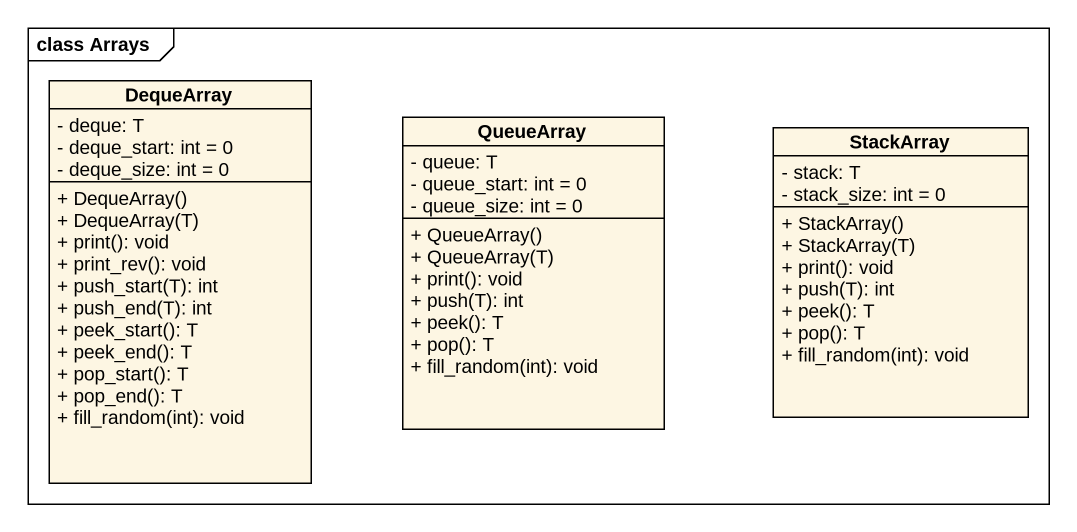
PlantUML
@startuml
mainframe class Arrays
hide circle
hide empty members
skinparam classAttributeIconSize 0
class DequeArray {
  - deque: T
  - deque_start: int = 0
  - deque_size: int = 0
  + DequeArray()
  + DequeArray(T)
  + print(): void
  + print_rev(): void
  + push_start(T): int
  + push_end(T): int
  + peek_start(): T
  + peek_end(): T
  + pop_start(): T
  + pop_end(): T
  + fill_random(int): void
}
class QueueArray {
  - queue: T
  - queue_start: int = 0
  - queue_size: int = 0
  + QueueArray()
  + QueueArray(T)
  + print(): void
  + push(T): int
  + peek(): T
  + pop(): T
  + fill_random(int): void
}
class StackArray {
  - stack: T
  - stack_size: int = 0
  + StackArray()
  + StackArray(T)
  + print(): void
  + push(T): int
  + peek(): T
  + pop(): T
  + fill_random(int): void
}
@enduml
